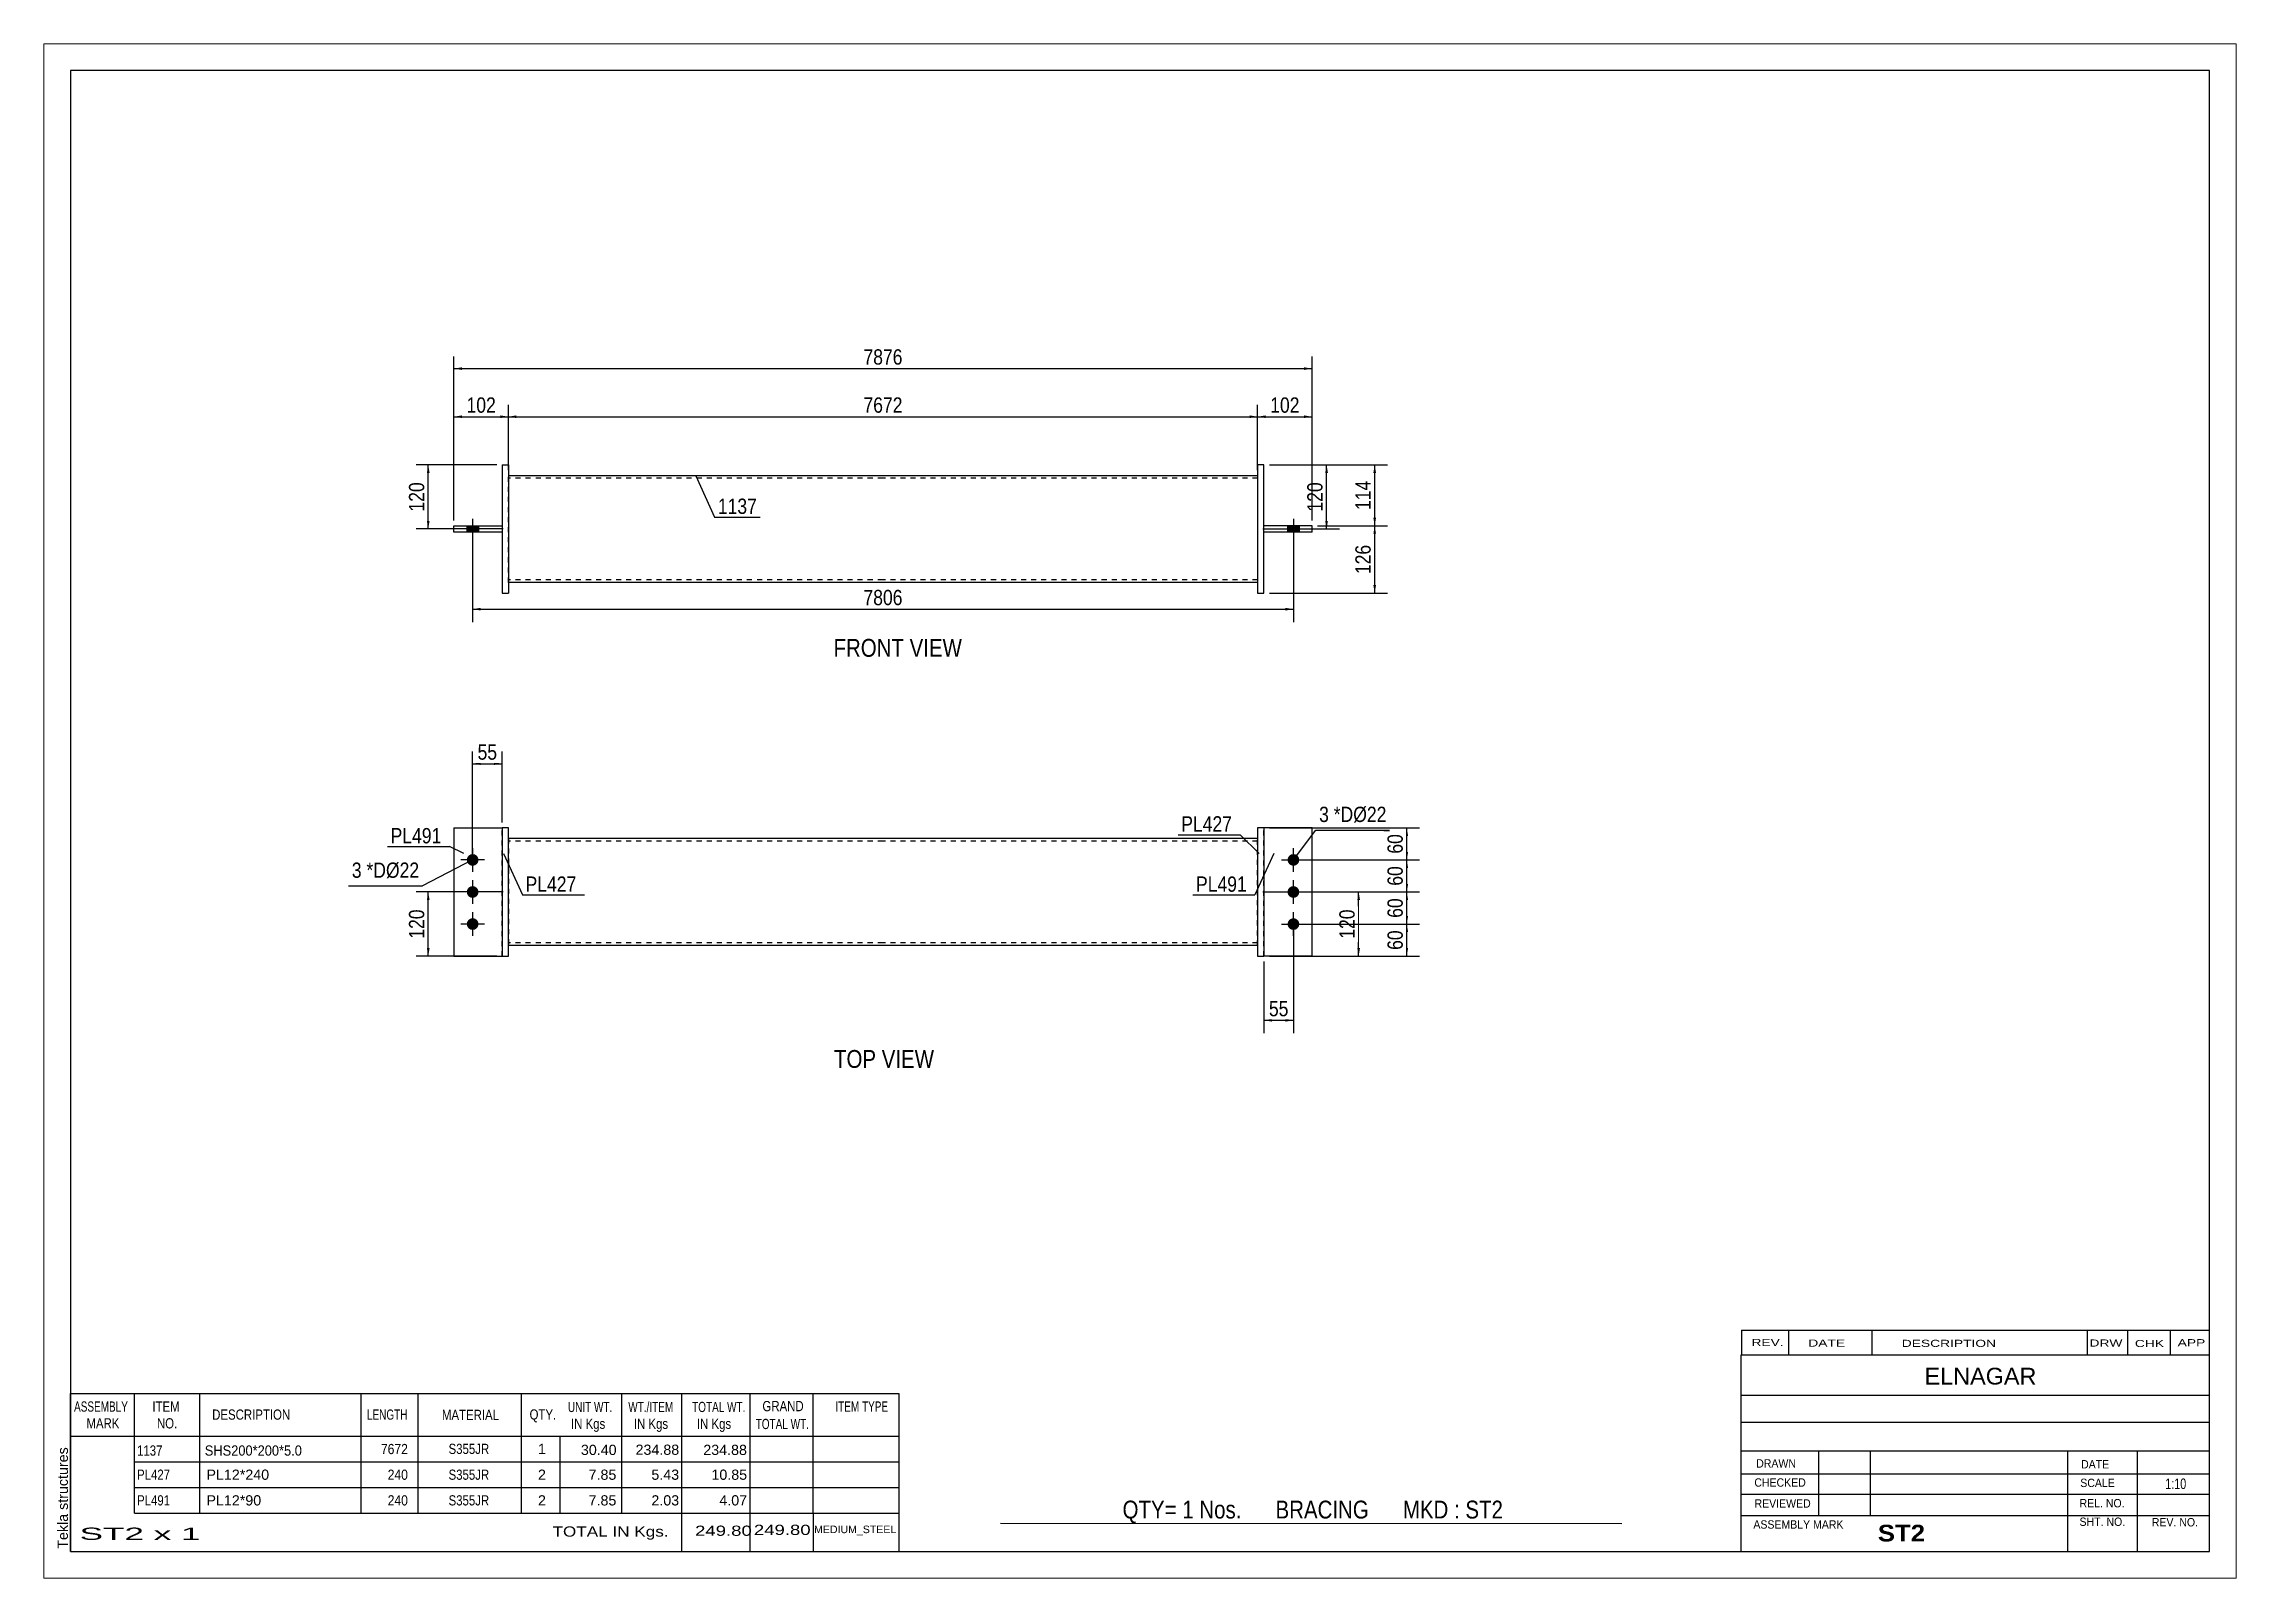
# Paper-space layout 'Layout1' of a CAD drawing. Header units: millimetres. Extents: x 0 to 410, y 0 to 287.
# The model-space entities are those that its viewports show. They can reach past a viewport. Long polylines and large blocks are cut down to what shows.
import ezdxf

# ---------------------------------------------------------------- set-up
doc = ezdxf.new("R2010")
doc.units = ezdxf.units.MM
doc.linetypes.add('DXK_LINE_DOT1', pattern=[1.8814, 0.9407, -0.9407])
doc.layers.add('Viewport layer', color=7, linetype='Continuous', plot=False)
doc.styles.add('Arial', font='ARIAL.TTF', dxfattribs={"height": 0.2})
doc.styles.add('Arial Bold', font='ARIALBD.TTF', dxfattribs={"height": 0.2})
doc.styles.add('Arial Narrow', font='ARIALN.TTF', dxfattribs={"height": 0.2})

# ---------------------------------------------------------------- blocks, each defined once
blk = doc.blocks.new('Unknown-629095732-1598')
at = {"color": 5, "linetype": 'Continuous'}
for p, q in [((405, 282), (5, 282)), ((5, 282), (5, 5)), ((405, 5), (405, 282)), ((5, 5), (405, 5))]:
    blk.add_line(p, q, dxfattribs=at)
at = {"color": 174, "linetype": 'Continuous', "style": 'Arial'}
blk.add_text('Tekla structures', height=1.9102, rotation=90, dxfattribs=at).set_placement((4.5, 5.5))
blk = doc.blocks.new('Unknown-629095732-11 - 1222')
at = {"color": 0, "linetype": 'Continuous'}
blk.add_wipeout([(171.75, 172.35), (171.75, 175.85), (147.68, 175.85), (147.68, 172.35)], dxfattribs=at)
at = {"color": 6, "linetype": 'Continuous', "style": 'Arial Narrow'}
blk.add_text('FRONT VIEW', height=3.34, dxfattribs=at).set_placement((147.68, 172.35))
blk = doc.blocks.new('Unknown-629095732-12 - 1247')
at = {"color": 0, "linetype": 'Continuous'}
blk.add_wipeout([(166.52, 95.45), (166.52, 98.95), (147.77, 98.95), (147.77, 95.45)], dxfattribs=at)
at = {"color": 6, "linetype": 'Continuous', "style": 'Arial Narrow'}
blk.add_text('TOP VIEW', height=3.34, dxfattribs=at).set_placement((147.77, 95.45))
blk = doc.blocks.new('Part-629095732-1239 - 1222')
at = {"color": 2, "linetype": 'Continuous'}
for p, q in [((228.19, 208.25), (226.99, 208.25)), ((226.99, 208.25), (226.99, 184.25)), ((228.19, 184.25), (228.19, 208.25)), ((226.99, 184.25), (228.19, 184.25))]:
    blk.add_line(p, q, dxfattribs=at)
blk = doc.blocks.new('Part-629095732-1238 - 1222')
at = {"color": 2, "linetype": 'Continuous'}
for p, q in [((237.19, 196.85), (228.19, 196.85)), ((228.19, 195.65), (228.19, 196.85)), ((237.19, 195.65), (237.19, 196.85)), ((237.19, 195.65), (228.19, 195.65))]:
    blk.add_line(p, q, dxfattribs=at)
blk = doc.blocks.new('Part-629095732-1240 - 1222')
at = {"color": 2, "linetype": 'Continuous'}
for p, q in [((76.69, 195.65), (76.69, 196.85)), ((76.69, 196.85), (85.69, 196.85)), ((85.69, 196.85), (85.69, 195.65)), ((85.69, 195.65), (76.69, 195.65))]:
    blk.add_line(p, q, dxfattribs=at)
blk = doc.blocks.new('Part-629095732-1241 - 1222')
at = {"color": 2, "linetype": 'Continuous'}
for p, q in [((85.69, 208.25), (85.69, 184.25)), ((85.69, 208.25), (86.89, 208.25)), ((86.89, 208.25), (86.89, 184.25)), ((85.69, 184.25), (86.89, 184.25))]:
    blk.add_line(p, q, dxfattribs=at)
blk = doc.blocks.new('Part-629095732-1242 - 1222')
at = {"color": 2, "linetype": 'Continuous'}
for p, q in [((86.89, 206.25), (156.89, 206.25)), ((156.99, 206.25), (226.99, 206.25)), ((156.89, 186.25), (86.89, 186.25)), ((226.99, 186.25), (156.99, 186.25))]:
    blk.add_line(p, q, dxfattribs=at)
at = {"color": 7, "linetype": 'DXK_LINE_DOT1'}
for p, q in [((86.89, 186.25), (86.89, 206.25)), ((156.89, 205.75), (86.89, 205.75)), ((226.99, 205.75), (156.99, 205.75)), ((226.99, 206.25), (226.99, 186.25)), ((156.89, 186.75), (86.89, 186.75)), ((226.99, 186.75), (156.99, 186.75))]:
    blk.add_line(p, q, dxfattribs=at)
blk = doc.blocks.new('Bolt-629095732-1243 - 1222')
at = {"linetype": 'Continuous'}
blk.add_hatch(color=3, dxfattribs=at).paths.add_polyline_path([(234.79, 196.85), (232.59, 196.85), (232.59, 195.65), (234.79, 195.65)])
blk.add_hatch(color=3, dxfattribs=at).paths.add_polyline_path([(234.79, 196.85), (232.59, 196.85), (232.59, 195.65), (234.79, 195.65)])
blk.add_hatch(color=3, dxfattribs=at).paths.add_polyline_path([(234.79, 196.85), (232.59, 196.85), (232.59, 195.65), (234.79, 195.65)])
at = {"color": 3, "linetype": 'Continuous'}
for p, q in [((232.59, 196.85), (232.59, 195.65)), ((232.59, 196.85), (232.59, 195.65)), ((232.59, 196.85), (232.59, 195.65)), ((233.69, 198.15), (233.69, 191.35)), ((233.69, 198.15), (233.69, 191.35)), ((233.69, 198.15), (233.69, 191.35)), ((234.79, 196.85), (234.79, 195.65)), ((234.79, 196.85), (234.79, 195.65)), ((234.79, 196.85), (234.79, 195.65))]:
    blk.add_line(p, q, dxfattribs=at)
blk = doc.blocks.new('Bolt-629095732-1244 - 1222')
at = {"linetype": 'Continuous'}
blk.add_hatch(color=3, dxfattribs=at).paths.add_polyline_path([(79.09, 195.65), (81.29, 195.65), (81.29, 196.85), (79.09, 196.85)])
blk.add_hatch(color=3, dxfattribs=at).paths.add_polyline_path([(79.09, 195.65), (81.29, 195.65), (81.29, 196.85), (79.09, 196.85)])
blk.add_hatch(color=3, dxfattribs=at).paths.add_polyline_path([(79.09, 195.65), (81.29, 195.65), (81.29, 196.85), (79.09, 196.85)])
at = {"color": 3, "linetype": 'Continuous'}
for p, q in [((79.09, 196.85), (79.09, 195.65)), ((79.09, 196.85), (79.09, 195.65)), ((79.09, 196.85), (79.09, 195.65)), ((80.19, 198.15), (80.19, 191.35)), ((80.19, 198.15), (80.19, 191.35)), ((80.19, 198.15), (80.19, 191.35)), ((81.29, 196.85), (81.29, 195.65)), ((81.29, 196.85), (81.29, 195.65)), ((81.29, 196.85), (81.29, 195.65))]:
    blk.add_line(p, q, dxfattribs=at)
blk = doc.blocks.new('Part-629095732-1248 - 1247')
at = {"color": 2, "linetype": 'Continuous'}
for p, q in [((237.19, 140.35), (228.19, 140.35)), ((237.19, 116.35), (237.19, 140.35)), ((237.19, 116.35), (228.19, 116.35))]:
    blk.add_line(p, q, dxfattribs=at)
at = {"color": 7, "linetype": 'DXK_LINE_DOT1'}
blk.add_line((228.19, 116.35), (228.19, 140.35), dxfattribs=at)
blk = doc.blocks.new('Part-629095732-1249 - 1247')
at = {"color": 2, "linetype": 'Continuous'}
for p, q in [((226.99, 140.35), (226.99, 116.35)), ((228.19, 140.35), (226.99, 140.35)), ((228.19, 140.35), (228.19, 116.35)), ((226.99, 116.35), (228.19, 116.35))]:
    blk.add_line(p, q, dxfattribs=at)
blk = doc.blocks.new('Part-629095732-1250 - 1247')
at = {"color": 2, "linetype": 'Continuous'}
for p, q in [((76.69, 140.35), (76.69, 116.35)), ((76.69, 140.35), (85.69, 140.35)), ((76.69, 116.35), (85.69, 116.35))]:
    blk.add_line(p, q, dxfattribs=at)
at = {"color": 7, "linetype": 'DXK_LINE_DOT1'}
blk.add_line((85.69, 116.35), (85.69, 140.35), dxfattribs=at)
blk = doc.blocks.new('Part-629095732-1251 - 1247')
at = {"color": 2, "linetype": 'Continuous'}
for p, q in [((85.69, 140.35), (85.69, 116.35)), ((86.89, 140.35), (85.69, 140.35)), ((86.89, 116.35), (86.89, 140.35)), ((85.69, 116.35), (86.89, 116.35))]:
    blk.add_line(p, q, dxfattribs=at)
blk = doc.blocks.new('Part-629095732-1252 - 1247')
at = {"color": 2, "linetype": 'Continuous'}
for p, q in [((156.89, 138.35), (86.89, 138.35)), ((226.99, 138.35), (156.99, 138.35)), ((156.89, 118.35), (86.89, 118.35)), ((226.99, 118.35), (156.99, 118.35))]:
    blk.add_line(p, q, dxfattribs=at)
at = {"color": 7, "linetype": 'DXK_LINE_DOT1'}
for p, q in [((86.89, 138.35), (86.89, 118.35)), ((156.89, 137.85), (86.89, 137.85)), ((226.99, 137.85), (156.99, 137.85)), ((226.99, 118.35), (226.99, 138.35)), ((156.89, 118.85), (86.89, 118.85)), ((226.99, 118.85), (156.99, 118.85))]:
    blk.add_line(p, q, dxfattribs=at)
blk = doc.blocks.new('Bolt-629095732-1253 - 1247')
at = {"linetype": 'Continuous'}
for points in [[(233.69, 135.45, -1), (233.69, 133.25, -1)], [(233.69, 129.45, -1), (233.69, 127.25, -1)], [(233.69, 123.45, -1), (233.69, 121.25, -1)]]:
    blk.add_hatch(color=3, dxfattribs=at).paths.add_polyline_path(points)
at = {"color": 3, "linetype": 'Continuous'}
for p, q in [((233.69, 132.15), (233.69, 136.55)), ((231.49, 134.35), (235.89, 134.35)), ((231.49, 128.35), (235.89, 128.35)), ((233.69, 126.15), (233.69, 130.55)), ((233.69, 120.15), (233.69, 124.55)), ((231.49, 122.35), (235.89, 122.35))]:
    blk.add_line(p, q, dxfattribs=at)
blk = doc.blocks.new('Bolt-629095732-1254 - 1247')
at = {"linetype": 'Continuous'}
for points in [[(80.19, 133.25, -1), (80.19, 135.45, -1)], [(80.19, 127.25, -1), (80.19, 129.45, -1)], [(80.19, 121.25, -1), (80.19, 123.45, -1)]]:
    blk.add_hatch(color=3, dxfattribs=at).paths.add_polyline_path(points)
at = {"color": 3, "linetype": 'Continuous'}
for p, q in [((80.19, 136.55), (80.19, 132.15)), ((82.39, 134.35), (77.99, 134.35)), ((82.39, 128.35), (77.99, 128.35)), ((80.19, 130.55), (80.19, 126.15)), ((80.19, 124.55), (80.19, 120.15)), ((82.39, 122.35), (77.99, 122.35))]:
    blk.add_line(p, q, dxfattribs=at)
blk = doc.blocks.new('StraightDimension-629095732-1259 - 1222')
at = {"linetype": 'Continuous'}
for points in [[(71.64, 206.75), (71.89, 208.25), (72.14, 206.75)], [(72.14, 197.75), (71.89, 196.25), (71.64, 197.75)]]:
    blk.add_hatch(color=7, dxfattribs=at).paths.add_polyline_path(points)
at = {"color": 7, "linetype": 'Continuous'}
for p, q in [((84.69, 208.25), (69.64, 208.25)), ((71.89, 196.25), (71.89, 208.25)), ((85.89, 196.25), (69.64, 196.25))]:
    blk.add_line(p, q, dxfattribs=at)
at = {"color": 0}
blk.add_wipeout([(71.74, 205.59), (67.54, 205.59), (67.54, 198.91), (71.74, 198.91)], dxfattribs=at)
at = {"color": 3, "style": 'Arial Narrow'}
blk.add_text('120', height=2.863, rotation=90.0002, dxfattribs=at).set_placement((71.14, 199.51))
blk = doc.blocks.new('StraightDimension-629095732-1265 - 1222')
at = {"linetype": 'Continuous'}
for points in [[(239.64, 206.75), (239.89, 208.25), (240.14, 206.75)], [(240.14, 197.75), (239.89, 196.25), (239.64, 197.75)]]:
    blk.add_hatch(color=7, dxfattribs=at).paths.add_polyline_path(points)
at = {"color": 7, "linetype": 'Continuous'}
for p, q in [((229.19, 208.25), (242.29, 208.25)), ((239.89, 196.25), (239.89, 208.25)), ((227.99, 196.25), (242.29, 196.25))]:
    blk.add_line(p, q, dxfattribs=at)
at = {"color": 0}
blk.add_wipeout([(239.74, 205.59), (235.54, 205.59), (235.54, 198.91), (239.74, 198.91)], dxfattribs=at)
at = {"color": 3, "style": 'Arial Narrow'}
blk.add_text('120', height=2.863, rotation=90.0002, dxfattribs=at).set_placement((239.14, 199.51))
blk = doc.blocks.new('StraightDimension-629095732-1270 - 1222')
at = {"linetype": 'Continuous'}
for points in [[(248.64, 206.75), (248.89, 208.25), (249.14, 206.75)], [(249.14, 198.35), (248.89, 196.85), (248.64, 198.35)]]:
    blk.add_hatch(color=7, dxfattribs=at).paths.add_polyline_path(points)
at = {"color": 7, "linetype": 'Continuous'}
for p, q in [((229.19, 208.25), (251.29, 208.25)), ((248.89, 196.85), (248.89, 208.25)), ((238.19, 196.85), (251.29, 196.85))]:
    blk.add_line(p, q, dxfattribs=at)
at = {"color": 0}
blk.add_wipeout([(248.74, 205.89), (244.54, 205.89), (244.54, 199.21), (248.74, 199.21)], dxfattribs=at)
at = {"color": 3, "style": 'Arial Narrow'}
blk.add_text('114', height=2.863, rotation=90.0002, dxfattribs=at).set_placement((248.14, 199.81))
blk = doc.blocks.new('StraightDimension-629095732-1271 - 1222')
at = {"linetype": 'Continuous'}
for points in [[(248.64, 195.35), (248.89, 196.85), (249.14, 195.35)], [(249.14, 185.75), (248.89, 184.25), (248.64, 185.75)]]:
    blk.add_hatch(color=7, dxfattribs=at).paths.add_polyline_path(points)
at = {"color": 7, "linetype": 'Continuous'}
for p, q in [((238.19, 196.85), (251.29, 196.85)), ((248.89, 184.25), (248.89, 196.85)), ((229.19, 184.25), (251.29, 184.25))]:
    blk.add_line(p, q, dxfattribs=at)
at = {"color": 0}
blk.add_wipeout([(248.74, 193.89), (244.54, 193.89), (244.54, 187.21), (248.74, 187.21)], dxfattribs=at)
at = {"color": 3, "style": 'Arial Narrow'}
blk.add_text('126', height=2.863, rotation=90.0002, dxfattribs=at).set_placement((248.14, 187.81))
blk = doc.blocks.new('StraightDimension-629095732-1285 - 1222')
at = {"linetype": 'Continuous'}
for points in [[(88.39, 217), (86.89, 217.25), (88.39, 217.5)], [(225.49, 217.5), (226.99, 217.25), (225.49, 217)]]:
    blk.add_hatch(color=7, dxfattribs=at).paths.add_polyline_path(points)
at = {"color": 7, "linetype": 'Continuous'}
for p, q in [((86.89, 207.25), (86.89, 219.5)), ((226.99, 207.25), (226.99, 219.5)), ((86.89, 217.25), (226.99, 217.25))]:
    blk.add_line(p, q, dxfattribs=at)
at = {"color": 0}
blk.add_wipeout([(161.2, 217.4), (161.2, 221.6), (152.68, 221.6), (152.68, 217.4)], dxfattribs=at)
at = {"color": 3, "style": 'Arial Narrow'}
blk.add_text('7672', height=2.863, dxfattribs=at).set_placement((153.28, 218))
blk = doc.blocks.new('StraightDimension-629095732-1278 - 1222')
at = {"linetype": 'Continuous'}
for points in [[(81.69, 181), (80.19, 181.25), (81.69, 181.5)], [(232.19, 181.5), (233.69, 181.25), (232.19, 181)]]:
    blk.add_hatch(color=7, dxfattribs=at).paths.add_polyline_path(points)
at = {"color": 7, "linetype": 'Continuous'}
for p, q in [((80.19, 194.65), (80.19, 178.85)), ((233.69, 194.65), (233.69, 178.85)), ((80.19, 181.25), (233.69, 181.25))]:
    blk.add_line(p, q, dxfattribs=at)
at = {"color": 0}
blk.add_wipeout([(161.2, 181.4), (161.2, 185.6), (152.68, 185.6), (152.68, 181.4)], dxfattribs=at)
at = {"color": 3, "style": 'Arial Narrow'}
blk.add_text('7806', height=2.863, dxfattribs=at).set_placement((153.28, 182))
blk = doc.blocks.new('StraightDimension-629095732-1284 - 1222')
at = {"linetype": 'Continuous'}
for points in [[(228.49, 217), (226.99, 217.25), (228.49, 217.5)], [(235.69, 217.5), (237.19, 217.25), (235.69, 217)]]:
    blk.add_hatch(color=7, dxfattribs=at).paths.add_polyline_path(points)
at = {"color": 7, "linetype": 'Continuous'}
for p, q in [((226.99, 207.25), (226.99, 219.5)), ((237.19, 197.85), (237.19, 219.5)), ((226.99, 217.25), (237.19, 217.25))]:
    blk.add_line(p, q, dxfattribs=at)
at = {"color": 0}
blk.add_wipeout([(235.43, 217.4), (235.43, 221.6), (228.75, 221.6), (228.75, 217.4)], dxfattribs=at)
at = {"color": 3, "style": 'Arial Narrow'}
blk.add_text('102', height=2.863, dxfattribs=at).set_placement((229.35, 218))
blk = doc.blocks.new('StraightDimension-629095732-1286 - 1222')
at = {"linetype": 'Continuous'}
for points in [[(78.19, 217), (76.69, 217.25), (78.19, 217.5)], [(85.39, 217.5), (86.89, 217.25), (85.39, 217)]]:
    blk.add_hatch(color=7, dxfattribs=at).paths.add_polyline_path(points)
at = {"color": 7, "linetype": 'Continuous'}
for p, q in [((76.69, 197.85), (76.69, 219.5)), ((86.89, 207.25), (86.89, 219.5)), ((76.69, 217.25), (86.89, 217.25))]:
    blk.add_line(p, q, dxfattribs=at)
at = {"color": 0}
blk.add_wipeout([(85.13, 217.4), (85.13, 221.6), (78.45, 221.6), (78.45, 217.4)], dxfattribs=at)
at = {"color": 3, "style": 'Arial Narrow'}
blk.add_text('102', height=2.863, dxfattribs=at).set_placement((79.05, 218))
blk = doc.blocks.new('StraightDimension-629095732-1292 - 1222')
at = {"linetype": 'Continuous'}
for points in [[(78.19, 226), (76.69, 226.25), (78.19, 226.5)], [(235.69, 226.5), (237.19, 226.25), (235.69, 226)]]:
    blk.add_hatch(color=7, dxfattribs=at).paths.add_polyline_path(points)
at = {"color": 7, "linetype": 'Continuous'}
for p, q in [((76.69, 197.85), (76.69, 228.5)), ((76.69, 226.25), (237.19, 226.25)), ((237.19, 197.85), (237.19, 228.5))]:
    blk.add_line(p, q, dxfattribs=at)
at = {"color": 0}
blk.add_wipeout([(161.2, 226.4), (161.2, 230.6), (152.68, 230.6), (152.68, 226.4)], dxfattribs=at)
at = {"color": 3, "style": 'Arial Narrow'}
blk.add_text('7876', height=2.863, dxfattribs=at).set_placement((153.28, 227))
blk = doc.blocks.new('StraightDimension-629095732-1306 - 1247')
at = {"linetype": 'Continuous'}
for points in [[(254.64, 138.85), (254.89, 140.35), (255.14, 138.85)], [(255.14, 135.85), (254.89, 134.35), (254.64, 135.85)]]:
    blk.add_hatch(color=7, dxfattribs=at).paths.add_polyline_path(points)
at = {"color": 7, "linetype": 'Continuous'}
for p, q in [((229.19, 140.35), (257.29, 140.35)), ((254.89, 134.35), (254.89, 140.35)), ((234.69, 134.35), (257.29, 134.35))]:
    blk.add_line(p, q, dxfattribs=at)
at = {"color": 0}
blk.add_wipeout([(254.74, 139.78), (250.54, 139.78), (250.54, 134.92), (254.74, 134.92)], dxfattribs=at)
at = {"color": 3, "style": 'Arial Narrow'}
blk.add_text('60', height=2.863, rotation=90.0002, dxfattribs=at).set_placement((254.14, 135.52))
blk = doc.blocks.new('StraightDimension-629095732-1296 - 1247')
at = {"linetype": 'Continuous'}
for points in [[(71.64, 126.85), (71.89, 128.35), (72.14, 126.85)], [(72.14, 117.85), (71.89, 116.35), (71.64, 117.85)]]:
    blk.add_hatch(color=7, dxfattribs=at).paths.add_polyline_path(points)
at = {"color": 7, "linetype": 'Continuous'}
for p, q in [((85.89, 128.35), (69.64, 128.35)), ((71.89, 116.35), (71.89, 128.35)), ((84.69, 116.35), (69.64, 116.35))]:
    blk.add_line(p, q, dxfattribs=at)
at = {"color": 0}
blk.add_wipeout([(71.74, 125.69), (67.54, 125.69), (67.54, 119.01), (71.74, 119.01)], dxfattribs=at)
at = {"color": 3, "style": 'Arial Narrow'}
blk.add_text('120', height=2.863, rotation=90.0002, dxfattribs=at).set_placement((71.14, 119.61))
blk = doc.blocks.new('StraightDimension-629095732-1301 - 1247')
at = {"linetype": 'Continuous'}
for points in [[(245.64, 126.85), (245.89, 128.35), (246.14, 126.85)], [(246.14, 117.85), (245.89, 116.35), (245.64, 117.85)]]:
    blk.add_hatch(color=7, dxfattribs=at).paths.add_polyline_path(points)
at = {"color": 7, "linetype": 'Continuous'}
for p, q in [((227.99, 128.35), (248.29, 128.35)), ((245.89, 116.35), (245.89, 128.35)), ((229.19, 116.35), (248.29, 116.35))]:
    blk.add_line(p, q, dxfattribs=at)
at = {"color": 0}
blk.add_wipeout([(245.74, 125.69), (241.54, 125.69), (241.54, 119.01), (245.74, 119.01)], dxfattribs=at)
at = {"color": 3, "style": 'Arial Narrow'}
blk.add_text('120', height=2.863, rotation=90.0002, dxfattribs=at).set_placement((245.14, 119.61))
blk = doc.blocks.new('StraightDimension-629095732-1307 - 1247')
at = {"linetype": 'Continuous'}
for points in [[(254.64, 132.85), (254.89, 134.35), (255.14, 132.85)], [(255.14, 129.85), (254.89, 128.35), (254.64, 129.85)]]:
    blk.add_hatch(color=7, dxfattribs=at).paths.add_polyline_path(points)
at = {"color": 7, "linetype": 'Continuous'}
for p, q in [((234.69, 134.35), (257.29, 134.35)), ((254.89, 128.35), (254.89, 134.35)), ((234.69, 128.35), (257.29, 128.35))]:
    blk.add_line(p, q, dxfattribs=at)
at = {"color": 0}
blk.add_wipeout([(254.74, 133.78), (250.54, 133.78), (250.54, 128.92), (254.74, 128.92)], dxfattribs=at)
at = {"color": 3, "style": 'Arial Narrow'}
blk.add_text('60', height=2.863, rotation=90.0002, dxfattribs=at).set_placement((254.14, 129.52))
blk = doc.blocks.new('StraightDimension-629095732-1308 - 1247')
at = {"linetype": 'Continuous'}
for points in [[(254.64, 126.85), (254.89, 128.35), (255.14, 126.85)], [(255.14, 123.85), (254.89, 122.35), (254.64, 123.85)]]:
    blk.add_hatch(color=7, dxfattribs=at).paths.add_polyline_path(points)
at = {"color": 7, "linetype": 'Continuous'}
for p, q in [((234.69, 128.35), (257.29, 128.35)), ((254.89, 122.35), (254.89, 128.35)), ((234.69, 122.35), (257.29, 122.35))]:
    blk.add_line(p, q, dxfattribs=at)
at = {"color": 0}
blk.add_wipeout([(254.74, 127.78), (250.54, 127.78), (250.54, 122.92), (254.74, 122.92)], dxfattribs=at)
at = {"color": 3, "style": 'Arial Narrow'}
blk.add_text('60', height=2.863, rotation=90.0002, dxfattribs=at).set_placement((254.14, 123.52))
blk = doc.blocks.new('StraightDimension-629095732-1309 - 1247')
at = {"linetype": 'Continuous'}
for points in [[(254.64, 120.85), (254.89, 122.35), (255.14, 120.85)], [(255.14, 117.85), (254.89, 116.35), (254.64, 117.85)]]:
    blk.add_hatch(color=7, dxfattribs=at).paths.add_polyline_path(points)
at = {"color": 7, "linetype": 'Continuous'}
for p, q in [((234.69, 122.35), (257.29, 122.35)), ((254.89, 116.35), (254.89, 122.35)), ((229.19, 116.35), (257.29, 116.35))]:
    blk.add_line(p, q, dxfattribs=at)
at = {"color": 0}
blk.add_wipeout([(254.74, 121.78), (250.54, 121.78), (250.54, 116.92), (254.74, 116.92)], dxfattribs=at)
at = {"color": 3, "style": 'Arial Narrow'}
blk.add_text('60', height=2.863, rotation=90.0002, dxfattribs=at).set_placement((254.14, 117.52))
blk = doc.blocks.new('StraightDimension-629095732-1322 - 1247')
at = {"linetype": 'Continuous'}
for points in [[(229.69, 104.1), (228.19, 104.35), (229.69, 104.6)], [(232.19, 104.6), (233.69, 104.35), (232.19, 104.1)]]:
    blk.add_hatch(color=7, dxfattribs=at).paths.add_polyline_path(points)
at = {"color": 7, "linetype": 'Continuous'}
for p, q in [((233.69, 121.35), (233.69, 101.95)), ((228.19, 115.35), (228.19, 101.95)), ((228.19, 104.35), (233.69, 104.35))]:
    blk.add_line(p, q, dxfattribs=at)
at = {"color": 0}
blk.add_wipeout([(233.37, 104.5), (233.37, 108.7), (228.51, 108.7), (228.51, 104.5)], dxfattribs=at)
at = {"color": 3, "style": 'Arial Narrow'}
blk.add_text('55', height=2.863, dxfattribs=at).set_placement((229.11, 105.1))
blk = doc.blocks.new('StraightDimension-629095732-1328 - 1247')
at = {"linetype": 'Continuous'}
for points in [[(81.69, 152.1), (80.19, 152.35), (81.69, 152.6)], [(84.19, 152.6), (85.69, 152.35), (84.19, 152.1)]]:
    blk.add_hatch(color=7, dxfattribs=at).paths.add_polyline_path(points)
at = {"color": 7, "linetype": 'Continuous'}
for p, q in [((80.19, 135.35), (80.19, 154.6)), ((80.19, 152.35), (85.69, 152.35)), ((85.69, 141.35), (85.69, 154.6))]:
    blk.add_line(p, q, dxfattribs=at)
at = {"color": 0}
blk.add_wipeout([(85.37, 152.5), (85.37, 156.7), (80.51, 156.7), (80.51, 152.5)], dxfattribs=at)
at = {"color": 3, "style": 'Arial Narrow'}
blk.add_text('55', height=2.863, dxfattribs=at).set_placement((81.11, 153.1))
blk = doc.blocks.new('CBS_BOM-629095732-1618')
at = {"color": 7, "linetype": 'Continuous'}
for p, q in [((4.97, 26.57), (4.97, 34.57)), ((4.97, 34.57), (159.89, 34.57)), ((16.97, 26.57), (16.97, 34.57)), ((29.16, 26.57), (29.16, 34.57)), ((59.32, 26.57), (59.32, 34.57)), ((70, 26.57), (70, 34.57)), ((89.32, 26.57), (89.32, 34.57)), ((108.12, 26.57), (108.12, 34.57)), ((119.33, 26.57), (119.33, 34.57)), ((132.12, 26.57), (132.12, 34.57)), ((143.87, 26.57), (143.87, 34.57)), ((159.89, 34.56), (159.89, 26.58)), ((4.97, 26.57), (159.89, 26.57)), ((4.97, 21.77), (4.97, 26.57)), ((16.97, 21.77), (16.97, 26.57)), ((29.16, 21.77), (29.16, 26.57)), ((59.32, 21.77), (59.32, 26.57)), ((70, 21.77), (70, 26.57)), ((89.32, 21.77), (89.32, 26.57)), ((96.58, 21.77), (96.58, 26.57)), ((108.12, 21.77), (108.12, 26.57)), ((119.33, 21.77), (119.33, 26.57)), ((132.12, 21.77), (132.12, 26.57)), ((143.89, 21.77), (143.89, 26.57)), ((159.89, 26.57), (159.89, 21.77)), ((4.97, 16.97), (4.97, 21.77)), ((16.97, 21.77), (159.89, 21.77)), ((16.97, 16.97), (16.97, 21.77)), ((29.16, 16.97), (29.16, 21.77)), ((59.32, 16.97), (59.32, 21.77)), ((70, 16.97), (70, 21.77)), ((89.32, 16.97), (89.32, 21.77)), ((96.58, 16.97), (96.58, 21.77)), ((108.12, 16.97), (108.12, 21.77)), ((119.33, 16.97), (119.33, 21.77)), ((132.12, 16.97), (132.12, 21.77)), ((143.89, 16.97), (143.89, 21.77)), ((159.89, 21.76), (159.89, 16.97)), ((4.97, 12.17), (4.97, 16.97)), ((16.97, 16.97), (159.89, 16.97)), ((16.97, 12.17), (16.97, 16.97)), ((29.16, 12.17), (29.16, 16.97)), ((59.32, 12.17), (59.32, 16.97)), ((70, 12.17), (70, 16.97)), ((89.32, 12.17), (89.32, 16.97)), ((96.58, 12.17), (96.58, 16.97)), ((108.12, 12.17), (108.12, 16.97)), ((119.33, 12.17), (119.33, 16.97)), ((132.12, 12.17), (132.12, 16.97)), ((143.89, 12.17), (143.89, 16.97)), ((159.89, 16.96), (159.89, 12.17)), ((4.97, 4.97), (4.97, 12.15)), ((16.97, 12.17), (159.89, 12.17)), ((119.33, 4.97), (119.33, 12.15)), ((132.12, 4.97), (132.12, 12.15)), ((143.93, 4.97), (143.93, 12.15)), ((159.89, 12.17), (159.89, 4.97)), ((4.97, 4.97), (159.89, 4.97))]:
    blk.add_line(p, q, dxfattribs=at)
at = {"color": 3, "linetype": 'Continuous', "style": 'Arial'}
for s, height, width, p in [('ASSEMBLY', 1.91, 0.7, (5.65, 31.14)), ('ITEM', 1.91, 0.8, (20.3, 31.14)), ('UNIT WT.', 1.91, 0.7, (98.01, 31.07)), ('WT./ITEM', 1.91, 0.7, (109.3, 31.07)), ('TOTAL WT.', 1.91, 0.7, (121.24, 31.07)), ('GRAND', 1.91, 0.8, (134.39, 31.23)), ('ITEM TYPE', 1.91, 0.7, (148.03, 31.15)), ('MARK', 1.91, 0.8, (7.97, 28.01)), ('NO.', 1.91, 0.8, (21.15, 28.01)), ('DESCRIPTION', 1.9102, 0.8, (31.48, 29.64)), ('LENGTH', 1.91, 0.7, (60.43, 29.64)), ('MATERIAL', 1.91, 0.8, (74.45, 29.59)), ('QTY.', 1.91, 0.8, (90.84, 29.67)), ('IN Kgs', 1.91, 0.8, (98.59, 27.93)), ('IN Kgs', 1.91, 0.8, (110.34, 27.93)), ('IN Kgs', 1.91, 0.8, (122.13, 27.93)), ('TOTAL WT.', 1.91, 0.7, (133.13, 27.89))]:
    blk.add_text(s, height=height, dxfattribs=dict(at, width=width)).set_placement(p)
at = {"color": 7, "linetype": 'Continuous', "style": 'Arial'}
for s, height, width, p in [('1137', 1.91, 0.8, (17.43, 22.92)), ('SHS200*200*5.0', 1.9102, 0.9, (30.1, 22.92)), ('7672', 1.91, 0.85, (63.04, 23.2)), ('S355JR', 1.91, 0.8, (75.69, 23.23)), ('PL427', 1.91, 0.8, (17.43, 18.4)), ('240', 1.91, 0.85, (64.3, 18.4)), ('S355JR', 1.91, 0.8, (75.69, 18.4)), ('PL491', 1.91, 0.8, (17.43, 13.6)), ('240', 1.91, 0.85, (64.3, 13.6)), ('S355JR', 1.91, 0.8, (75.69, 13.6))]:
    blk.add_text(s, height=height, dxfattribs=dict(at, width=width)).set_placement(p)
for s, p in [('1', (92.41, 23.23)), ('30.40', (100.44, 23.04)), ('234.88', (110.66, 23.07)), ('234.88', (123.33, 23.04)), ('PL12*240', (30.41, 18.4)), ('2', (92.41, 18.4)), ('7.85', (101.88, 18.4)), ('5.43', (113.62, 18.4)), ('10.85', (124.85, 18.4)), ('PL12*90', (30.41, 13.6)), ('2', (92.41, 13.6)), ('7.85', (101.88, 13.6)), ('2.03', (113.62, 13.6)), ('4.07', (126.33, 13.6))]:
    blk.add_text(s, height=1.91, dxfattribs=at).set_placement(p)
at = {"color": 6, "linetype": 'Continuous', "style": 'Arial'}
for s, height, width, p in [('ST2 x 1', 2.292, 2.05, (6.69, 7.16)), ('TOTAL IN Kgs.', 1.9102, 1.2, (95.13, 7.77)), ('249.80', 1.91, 1.3, (121.79, 7.92)), ('249.80', 1.91, 1.3, (132.79, 8.08))]:
    blk.add_text(s, height=height, dxfattribs=dict(at, width=width)).set_placement(p)
blk.add_text('MEDIUM_STEEL', height=1.4135, dxfattribs=at).set_placement((144.05, 8.42))
blk = doc.blocks.new('CBS_CALLOFF-629095732-1619')
at = {"color": 7, "linetype": 'Continuous'}
blk.add_line((178.88, 10.27), (295.11, 10.25), dxfattribs=at)
at = {"color": 3, "linetype": 'Continuous', "style": 'Arial Narrow'}
blk.add_text('QTY= 1 Nos.      BRACING      MKD : ST2', height=3.3405, dxfattribs=at).set_placement((201.74, 11.16))
blk = doc.blocks.new('CBS_NAME_BLOG-629095732-1620')
at = {"color": 7, "linetype": 'Continuous'}
for p, q in [((317.41, 41.75), (404.93, 41.75)), ((317.41, 5.04), (317.41, 41.75)), ((317.41, 34.21), (404.93, 34.21)), ((317.48, 29.16), (405, 29.16)), ((317.41, 23.79), (404.93, 23.79)), ((331.93, 11.68), (331.93, 23.78)), ((341.62, 11.71), (341.62, 23.78)), ((378.53, 5.04), (378.53, 23.77)), ((391.58, 5.04), (391.58, 23.78)), ((317.42, 19.49), (405, 19.51)), ((317.41, 15.74), (404.93, 15.74)), ((317.41, 11.7), (404.93, 11.7)), ((317.41, 5), (405, 5))]:
    blk.add_line(p, q, dxfattribs=at)
at = {"color": 3, "linetype": 'Continuous', "style": 'Arial'}
blk.add_text('ELNAGAR', height=3.133, dxfattribs=at).set_placement((351.73, 36.22))
at = {"color": 3, "linetype": 'Continuous'}
for s, height, style, width, p in [('DRAWN', 1.566, 'Arial', 0.9, (320.24, 20.68)), ('DATE', 1.566, 'Arial', 0.9, (381, 20.52)), ('CHECKED', 1.566, 'Arial', 0.9, (319.89, 17.11)), ('SCALE', 1.566, 'Arial', 0.9, (380.85, 17.04)), ('1:10', 1.957, 'Arial Narrow', 0.9, (396.74, 16.68)), ('REVIEWED', 1.566, 'Arial', 0.9, (319.93, 13.19)), ('REL. NO.', 1.566, 'Arial', 0.9, (380.71, 13.24)), ('ASSEMBLY MARK', 1.5663, 'Arial', 0.9, (319.71, 9.26)), ('ST2', 3.131, 'Arial Bold', 1.1, (342.99, 6.86)), ('SHT. NO.', 1.566, 'Arial', 0.9, (380.71, 9.77)), ('REV. NO.', 1.566, 'Arial', 0.9, (394.23, 9.68))]:
    blk.add_text(s, height=height, dxfattribs=dict(at, style=style, width=width)).set_placement(p)
blk = doc.blocks.new('CBS_REVISION-629095732-1621')
at = {"color": 7, "linetype": 'Continuous'}
for p, q in [((317.49, 46.38), (404.99, 46.38)), ((317.49, 46.38), (317.49, 41.75)), ((326.29, 46.38), (326.29, 41.75)), ((341.88, 46.38), (341.88, 41.81)), ((382.14, 46.38), (382.14, 41.75)), ((389.68, 46.38), (389.68, 41.75)), ((397.63, 46.38), (397.63, 41.75)), ((317.49, 41.75), (404.99, 41.75))]:
    blk.add_line(p, q, dxfattribs=at)
at = {"color": 7, "style": 'Arial Narrow', "width": 1.7}
for s, height, p in [('REV.', 1.326, (319.35, 43.43)), ('DATE', 1.326, (329.98, 43.31)), ('DESCRIPTION', 1.3257, (347.46, 43.26)), ('DRW', 1.326, (382.57, 43.32)), ('CHK', 1.326, (391.06, 43.23)), ('APP', 1.326, (399.06, 43.38))]:
    blk.add_text(s, height=height, dxfattribs=at).set_placement(p)
blk = doc.blocks.new('Mark-629095732-1344 - 1222')
at = {"color": 0}
blk.add_wipeout([(133.36, 199.07), (133.36, 202.07), (126.05, 202.07), (126.05, 199.07)], dxfattribs=at)
blk.add_wipeout([(133.36, 199.07), (133.36, 202.07), (126.05, 202.07), (126.05, 199.07)], dxfattribs=at)
at = {"color": 7, "linetype": 'Continuous'}
for p, q in [((121.91, 206.2), (125.45, 198.47)), ((125.45, 198.47), (133.96, 198.47))]:
    blk.add_line(p, q, dxfattribs=at)
at = {"color": 3, "style": 'Arial Narrow'}
blk.add_text('1137', height=2.863, dxfattribs=at).set_placement((126.05, 199.07))
blk = doc.blocks.new('Mark-629095732-1332 - 1247')
at = {"color": 0}
blk.add_wipeout([(224.98, 128.39), (224.98, 131.39), (215.48, 131.39), (215.48, 128.39)], dxfattribs=at)
blk.add_wipeout([(224.98, 128.39), (224.98, 131.39), (215.48, 131.39), (215.48, 128.39)], dxfattribs=at)
at = {"color": 7, "linetype": 'Continuous'}
for p in [(230.02, 135.52), (214.88, 127.79)]:
    blk.add_line(p, (226.48, 127.79), dxfattribs=at)
at = {"color": 3, "style": 'Arial Narrow'}
blk.add_text('PL491', height=2.863, dxfattribs=at).set_placement((215.48, 128.39))
blk = doc.blocks.new('Mark-629095732-1335 - 1247')
at = {"color": 0}
blk.add_wipeout([(222.22, 139.66), (222.22, 142.66), (212.72, 142.66), (212.72, 139.66)], dxfattribs=at)
blk.add_wipeout([(222.22, 139.66), (222.22, 142.66), (212.72, 142.66), (212.72, 139.66)], dxfattribs=at)
at = {"color": 7, "linetype": 'Continuous'}
for p in [(212.12, 139.06), (227.26, 135.52)]:
    blk.add_line(p, (223.72, 139.06), dxfattribs=at)
at = {"color": 3, "style": 'Arial Narrow'}
blk.add_text('PL427', height=2.863, dxfattribs=at).set_placement((212.72, 139.66))
blk = doc.blocks.new('Mark-629095732-1338 - 1247')
at = {"color": 0}
blk.add_wipeout([(74.36, 137.45), (74.36, 140.45), (64.85, 140.45), (64.85, 137.45)], dxfattribs=at)
blk.add_wipeout([(74.36, 137.45), (74.36, 140.45), (64.85, 140.45), (64.85, 137.45)], dxfattribs=at)
at = {"color": 7, "linetype": 'Continuous'}
for p in [(64.25, 136.85), (78.52, 135.52)]:
    blk.add_line(p, (75.86, 136.85), dxfattribs=at)
at = {"color": 3, "style": 'Arial Narrow'}
blk.add_text('PL491', height=2.863, dxfattribs=at).set_placement((64.85, 137.45))
blk = doc.blocks.new('Mark-629095732-1341 - 1247')
at = {"color": 0}
blk.add_wipeout([(99.6, 128.39), (99.6, 131.39), (90.09, 131.39), (90.09, 128.39)], dxfattribs=at)
blk.add_wipeout([(99.6, 128.39), (99.6, 131.39), (90.09, 131.39), (90.09, 128.39)], dxfattribs=at)
at = {"color": 7, "linetype": 'Continuous'}
for p, q in [((85.96, 135.52), (89.49, 127.79)), ((89.49, 127.79), (101.1, 127.79))]:
    blk.add_line(p, q, dxfattribs=at)
at = {"color": 3, "style": 'Arial Narrow'}
blk.add_text('PL427', height=2.863, dxfattribs=at).set_placement((90.09, 128.39))
blk = doc.blocks.new('Mark-629095732-1350 - 1247')
at = {"color": 0}
blk.add_wipeout([(240.33, 141.44), (240.33, 144.44), (238.5, 144.44), (238.5, 141.44)], dxfattribs=at)
blk.add_wipeout([(240.33, 141.44), (240.33, 144.44), (238.5, 144.44), (238.5, 141.44)], dxfattribs=at)
at = {"color": 7, "linetype": 'Continuous'}
blk.add_line((233.69, 134.35), (237.9, 139.94), dxfattribs=at)
at = {"color": 0}
blk.add_wipeout([(244.88, 141.44), (244.88, 144.44), (241.23, 144.44), (241.23, 141.44)], dxfattribs=at)
blk.add_wipeout([(244.88, 141.44), (244.88, 144.44), (241.23, 144.44), (241.23, 141.44)], dxfattribs=at)
at = {"color": 3, "style": 'Arial Narrow'}
blk.add_text('3', height=2.86, dxfattribs=at).set_placement((238.5, 141.44))
at = {"color": 0}
blk.add_wipeout([(251.09, 141.44), (251.09, 144.44), (244.88, 144.44), (244.88, 141.44)], dxfattribs=at)
blk.add_wipeout([(251.09, 141.44), (251.09, 144.44), (244.88, 144.44), (244.88, 141.44)], dxfattribs=at)
at = {"color": 7, "linetype": 'Continuous'}
blk.add_line((237.9, 139.94), (251.69, 139.94), dxfattribs=at)
at = {"color": 3, "style": 'Arial Narrow'}
for s, p in [('*D', (241.23, 141.44)), ('Ø22', (244.88, 141.44))]:
    blk.add_text(s, height=2.863, dxfattribs=at).set_placement(p)
blk = doc.blocks.new('Mark-629095732-1351 - 1247')
at = {"color": 0}
blk.add_wipeout([(59.43, 131), (59.43, 134), (57.6, 134), (57.6, 131)], dxfattribs=at)
blk.add_wipeout([(59.43, 131), (59.43, 134), (57.6, 134), (57.6, 131)], dxfattribs=at)
blk.add_wipeout([(63.98, 131), (63.98, 134), (60.33, 134), (60.33, 131)], dxfattribs=at)
blk.add_wipeout([(63.98, 131), (63.98, 134), (60.33, 134), (60.33, 131)], dxfattribs=at)
at = {"color": 3, "style": 'Arial Narrow'}
blk.add_text('3', height=2.86, dxfattribs=at).set_placement((57.6, 131))
at = {"color": 0}
blk.add_wipeout([(70.19, 131), (70.19, 134), (63.98, 134), (63.98, 131)], dxfattribs=at)
blk.add_wipeout([(70.19, 131), (70.19, 134), (63.98, 134), (63.98, 131)], dxfattribs=at)
at = {"color": 7, "linetype": 'Continuous'}
for p in [(80.19, 134.35), (57, 129.5)]:
    blk.add_line(p, (70.79, 129.5), dxfattribs=at)
at = {"color": 3, "style": 'Arial Narrow'}
for s, p in [('*D', (60.33, 131)), ('Ø22', (63.98, 131))]:
    blk.add_text(s, height=2.863, dxfattribs=at).set_placement(p)

msp = doc.modelspace()

# ---------------------------------------------------------------- block references
for name in ['Unknown-629095732-1598', 'Part-629095732-1241 - 1222', 'Part-629095732-1242 - 1222', 'Part-629095732-1239 - 1222', 'Part-629095732-1240 - 1222', 'Bolt-629095732-1244 - 1222', 'Part-629095732-1238 - 1222', 'Bolt-629095732-1243 - 1222', 'Part-629095732-1250 - 1247', 'Part-629095732-1251 - 1247', 'Part-629095732-1249 - 1247', 'Part-629095732-1248 - 1247', 'Bolt-629095732-1254 - 1247', 'Part-629095732-1252 - 1247', 'Bolt-629095732-1253 - 1247', 'CBS_REVISION-629095732-1621', 'CBS_NAME_BLOG-629095732-1620', 'CBS_BOM-629095732-1618', 'CBS_CALLOFF-629095732-1619']:
    msp.add_blockref(name, (0, 0))

# ---------------------------------------------------------------- next in the draw order: block references
for name in ['StraightDimension-629095732-1259 - 1222', 'StraightDimension-629095732-1265 - 1222', 'Unknown-629095732-11 - 1222', 'StraightDimension-629095732-1328 - 1247', 'StraightDimension-629095732-1306 - 1247', 'StraightDimension-629095732-1296 - 1247', 'StraightDimension-629095732-1301 - 1247', 'Unknown-629095732-12 - 1247']:
    msp.add_blockref(name, (0, 0))

# ---------------------------------------------------------------- next in the draw order: block references
for name in ['StraightDimension-629095732-1285 - 1222', 'StraightDimension-629095732-1270 - 1222', 'Mark-629095732-1338 - 1247', 'Mark-629095732-1341 - 1247', 'Mark-629095732-1332 - 1247', 'StraightDimension-629095732-1307 - 1247']:
    msp.add_blockref(name, (0, 0))

# ---------------------------------------------------------------- next in the draw order: block references
for name in ['StraightDimension-629095732-1286 - 1222', 'StraightDimension-629095732-1271 - 1222', 'Mark-629095732-1350 - 1247', 'Mark-629095732-1335 - 1247', 'Mark-629095732-1351 - 1247', 'StraightDimension-629095732-1308 - 1247']:
    msp.add_blockref(name, (0, 0))

# ---------------------------------------------------------------- next in the draw order: block references
for name in ['StraightDimension-629095732-1284 - 1222', 'StraightDimension-629095732-1278 - 1222', 'StraightDimension-629095732-1309 - 1247']:
    msp.add_blockref(name, (0, 0))

# ---------------------------------------------------------------- next in the draw order: block references
for name in ['StraightDimension-629095732-1292 - 1222', 'StraightDimension-629095732-1322 - 1247']:
    msp.add_blockref(name, (0, 0))

# ---------------------------------------------------------------- next in the draw order: block references
msp.add_blockref('Mark-629095732-1344 - 1222', (0, 0))

psp = doc.layouts.get("Layout1")

# ---------------------------------------------------------------- viewports
at = {"layer": 'Viewport layer', "view_target_point": (205, 143.5)}
psp.add_viewport(center=(205, 143.5), size=(410, 287), view_center_point=(0, 0), view_height=287, dxfattribs=at)

doc.saveas('drawing.dxf')
